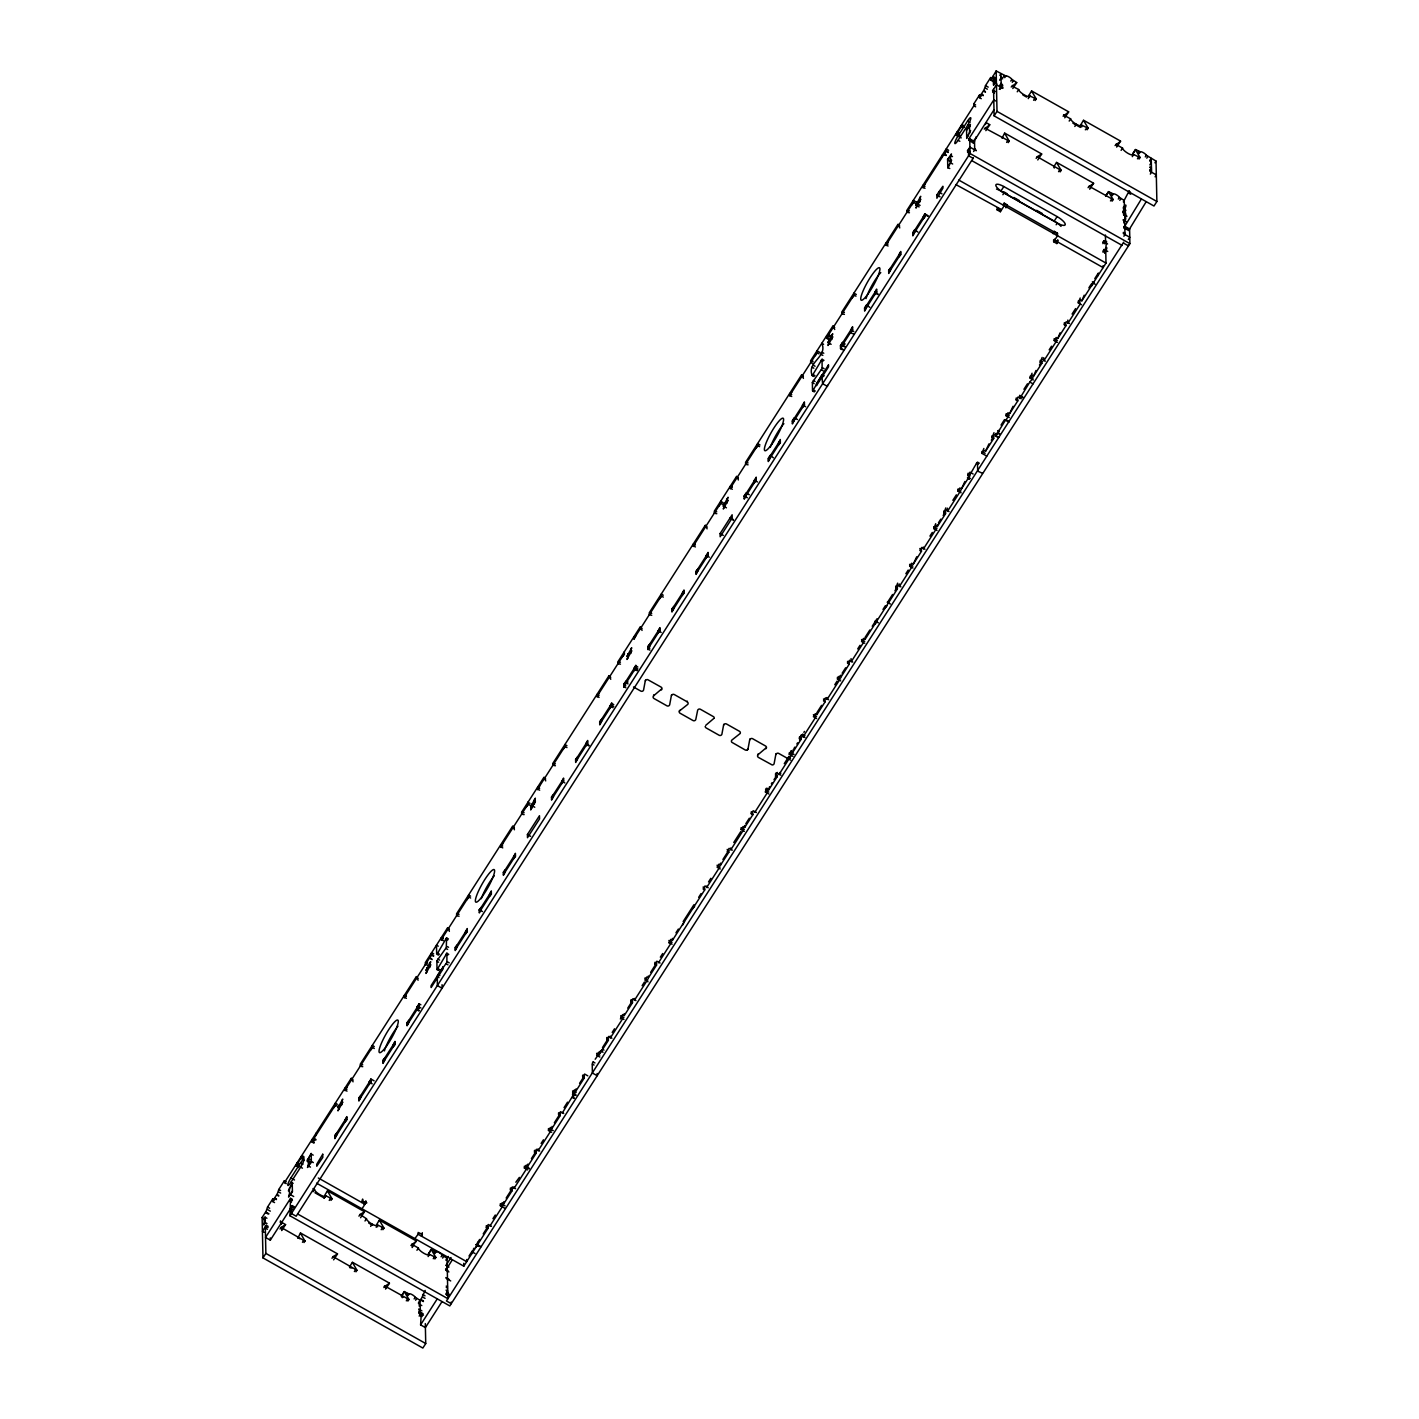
<?xml version="1.0" encoding="UTF-8"?>
<svg xmlns="http://www.w3.org/2000/svg" width="1419" height="1419" viewBox="0 0 1419 1419"><rect width="100%" height="100%" fill="white"/><g stroke="black" fill="none" stroke-linecap="round" stroke-linejoin="round"><path stroke-width="1.5" d="M438.79 970.525L436.999 969.549L436.892 960.858L446.275 947.626L446.613 937.888L448.404 938.952M437.655 975.243L446.896 962.401L446.914 953.284M812.218 375.574C806.506 361.987 827.88 357.003 821.814 343.292L823.605 344.303M814.329 391.91L812.519 390.952L812.377 382.367L822.115 368.372L822.062 359.22L812.307 375.609M714.218 718.28L714.236 717.979A1.862 1.756 -1.2 0 0 713.597 716.737L700.401 709.269A1.862 1.756 -1.2 0 0 697.634 710.351L695.789 719.468A1.862 1.756 -1.2 0 1 693.022 720.533L679.914 713.136A1.862 1.756 -1.2 0 1 679.364 711.025L687.736 704.409A1.862 1.756 -1.2 0 0 687.222 701.837L687.204 701.11M300.509 1233.182L304.943 1241.04L281.175 1227.453L280.057 1229.014M327.487 1191.038L332.064 1198.824L325.714 1195.756A6.527 1.898 32.6 0 1 320.162 1194.833A6.527 1.898 32.6 0 1 314.521 1189.441L313.031 1188.59M331.993 1258.298L333.075 1256.613L356.985 1270.271L352.444 1262.449M358.954 1216.172L360.036 1214.469L366.457 1218.726A6.527 1.898 32.6 0 0 372.097 1224.1A6.527 1.898 32.6 0 0 377.649 1225.023L383.999 1228.091L379.405 1220.322M389.391 1283.29L385.117 1286.182L408.974 1299.467L404.362 1291.733L401.471 1296.239L402.34 1297.676M448.918 1271.938L445.726 1270.147L445.69 1268.87L447.304 1269.774L447.056 1258.281L442.214 1255.176A3.725 1.082 32.6 0 0 439.145 1252.551A3.725 1.082 32.6 0 0 436.147 1251.7L431.27 1249.376L428.378 1253.899L435.846 1257.447L431.341 1249.607L428.449 1254.112L429.035 1255.07M985.407 128.366L1009.193 141.12L1004.687 133.28M1028.704 95.428L1036.242 98.922L1031.648 91.135M1036.154 158.396L1037.236 156.711L1061.164 170.369L1056.605 162.546M1080.622 124.712L1088.178 128.189L1083.584 120.42M1093.57 183.388L1089.349 186.386L1113.152 199.565L1108.541 191.831L1105.649 196.336M993.566 89.291L994.116 115.879L1153.984 206.021L1156.875 201.498L1156.024 161.092L1146.392 155.274A3.725 1.082 32.6 0 0 1143.306 152.649A3.725 1.082 32.6 0 0 1140.308 151.798L1135.448 149.474L1132.557 153.997L1140.025 157.544L1135.519 149.704L1132.628 154.21L1133.196 155.168M633.495 686.973L640.803 691.088A1.862 1.756 -1.2 0 0 643.57 690.024L645.397 680.18M653.68 694.884L653.698 695.736A1.862 1.756 -1.2 0 0 653.982 698.52L666.912 705.811A1.862 1.756 -1.2 0 0 669.679 704.746L671.506 694.902M705.314 726.634L705.296 726.546A1.862 1.756 -1.2 0 0 706.201 727.965L719.131 735.255A1.862 1.756 -1.2 0 0 721.899 734.191L723.725 724.346M723.743 725.074A1.862 1.756 -1.2 0 1 726.51 723.992L739.618 731.388A1.862 1.756 -1.2 0 1 740.186 733.499L731.814 740.115A1.862 1.756 -1.2 0 0 731.832 742.297L745.241 749.977A1.862 1.756 -1.2 0 0 748.008 748.913L749.835 739.068M758.118 753.897L758.136 754.624A1.862 1.756 -1.2 0 0 758.42 757.409L772.167 764.947A1.862 1.756 -1.2 0 0 774.118 763.635L775.962 753.791M265.176 1222.788L264.076 1224.739M420.272 1310.092L419.261 1312.025M993.371 79.606L994.559 77.477M994.896 82.923L993.779 84.963M446.754 946.473L448.581 947.253M602.117 1049.439L595.182 1059.248M264.856 1217.254L263.774 1224.81L265.211 1222.557L265.105 1217.236L266.914 1218.247M419.066 1305.959L419.935 1304.682M679.364 711.025L680.286 710.085M821.388 353.757L821.991 352.214L823.783 353.242M437.389 953.603L446.542 937.817M437.105 969.62L446.861 953.249M812.679 391.005L821.849 375.13L824.262 375.787M967.563 477.298L967.705 478.451L973.558 468.465M974.055 467.561L975.048 465.769M975.562 464.864L976.556 463.073M601.23 1051.248L603.022 1052.259M268.067 1213.972L265.672 1212.624L267.552 1207.055L272.696 1199.002L274.506 1200.013M278.709 1196.075L276.918 1195.064L278.78 1189.494L284.403 1180.714L286.195 1181.743M907.007 212.194L906.954 210.278L973.842 105.804L973.806 103.889L979.429 95.108L981.221 96.137M985.442 92.182L983.633 91.171L985.513 85.601L990.657 77.566L992.466 78.577M425.31 1323.59L425.735 1343.545L422.844 1348.05L262.976 1257.908L262.125 1217.502L265.655 1211.986L268.954 1213.83M274.559 1202.567L272.75 1201.556L274.665 1197.92L276.9 1194.426L278.692 1195.437M286.248 1183.659L284.439 1182.63L351.327 1078.156L351.362 1080.072M981.274 98.691L979.482 97.663L981.398 94.026L983.633 90.532L985.425 91.543M993.406 81.628L990.71 80.12L996.156 70.95L1005.823 75.987A3.725 1.082 32.6 0 1 1008.82 76.821A3.725 1.082 32.6 0 1 1011.853 79.375L1016.749 82.55L1012.811 88.528M298.611 1167.589L296.181 1164.964L297.139 1163.456L298.948 1164.485M303.914 1156.698L302.123 1155.687L301.147 1157.194L302.957 1158.206M961.266 137.891L956.229 135.302L957.169 132.535L958.96 133.546M963.944 125.759L962.135 124.748L961.177 126.256L962.969 127.267M297.103 1164.839L297.121 1162.817L298.93 1163.846M296.199 1166.241L302.123 1155.687M372.31 1047.257L345.012 1090.005L347.016 1091.14M624.378 653.662L597.08 696.286L599.066 697.421M634.009 638.621L661.289 595.98L663.294 597.115M956.229 135.302L962.135 124.748M313.918 1143.075L312.109 1142.064L314.025 1138.41L315.816 1139.422M432.192 959.599L429.797 958.233L431.678 952.681L433.664 953.799M828.465 339.336L826.674 338.325L828.59 334.671L830.381 335.682M946.154 155.522L944.362 154.511L946.225 148.942L948.637 150.29M265.105 1217.236L263.668 1219.489L265.459 1220.5M290.913 1177.93L300.544 1162.888A6.226 1.135 -60.6 0 1 303.808 1159.997A6.226 1.135 -60.6 0 1 300.633 1167.145L291.001 1182.187A6.226 1.135 -60.6 0 1 287.755 1185.078A6.226 1.135 -60.6 0 1 290.913 1177.93L294.513 1179.969M967.598 120.987L957.967 136.029A6.226 1.135 -60.6 0 0 954.792 143.177A6.226 1.135 -60.6 0 0 958.056 140.286L967.687 125.244A6.226 1.135 -60.6 0 0 970.844 118.096A6.226 1.135 -60.6 0 0 967.598 120.987L969.993 122.336M338.893 1106.377L337.917 1107.884L342.724 1099.086L341.784 1101.871M426.871 968.964L425.913 970.472L430.702 961.656L429.762 964.441M534.431 800.937L535.371 798.152L530.582 806.968L531.557 805.46L534.75 807.251M627.872 654.993L626.914 656.5L631.703 647.703L630.763 650.47M726.439 507.825L723.247 506.033L724.204 504.525M727.096 500.002L728.036 497.235L723.247 506.033M831.126 344.32L827.916 342.529L828.891 341.021M831.782 336.498L832.722 333.731L827.916 342.529M919.104 206.908L915.911 205.099L916.869 203.591L920.062 205.4M919.76 199.086L920.7 196.301L915.911 205.099M994.914 82.781L993.477 85.034L993.353 79.712L994.808 77.46L994.914 82.781L996.723 83.792M338.928 1108.079L337.988 1110.864L342.777 1102.066L341.819 1103.574M426.906 970.667L425.966 973.452L430.755 964.636L429.797 966.144M531.593 807.163L530.653 809.93L535.442 801.132L534.466 802.64M627.908 656.695L626.985 659.48L631.774 650.665L630.799 652.172M724.24 506.228L723.3 509.013L728.089 500.215L727.131 501.705M828.927 342.724L827.986 345.509L832.776 336.693L831.818 338.201M916.905 205.294L915.964 208.079L920.754 199.281L919.796 200.788M999.863 75.384L1000.963 73.646L1001.246 87.481L1000.04 89.362M949.701 164.391L947.786 168.027L947.608 159.318L949.542 156.941M292.261 1183.623L288.429 1190.913L289.387 1189.406M310.566 1163.119L307.373 1161.327L307.355 1160.05L311.204 1154.019L313.209 1155.155M966.57 130.353L970.419 124.34L969.479 127.125M268.067 1226.318L266.275 1225.306L262.426 1231.32L264.218 1232.331M994.417 93.086L992.591 90.798L996.457 84.785L1002.843 88.386L1002.825 87.109L1001.229 86.204L999.295 89.22M307.373 1161.327L308.331 1159.82M950.535 156.711L951.475 153.926L947.626 159.957L950.02 161.305M999.597 80.174L1001.051 77.903L1002.648 78.808L1001.016 76.626M266.275 1225.306L265.335 1228.091L267.428 1229.262M992.626 92.075L993.584 90.568L995.393 91.579M1003.251 77.247L1004.333 75.562M289.494 1194.301L288.554 1197.086L292.42 1191.055M308.437 1164.715L307.497 1167.482L311.364 1161.469L313.351 1162.604M950.641 161.606L951.599 160.099L947.786 167.389L949.772 168.524M969.585 132.02L970.543 130.513L966.729 137.803M999.721 85.477L1001.158 83.224L1002.79 85.406L1001.193 84.501M1004.741 77.673L1005.823 75.987M293.698 1196.519L290.505 1194.709L292.42 1191.694L292.243 1182.985L290.327 1186.621M292.367 1199.339L290.576 1198.328L265.53 1237.439L270.32 1240.153L289.902 1209.591M968.769 140.321L969.727 138.814L974.534 141.528L973.558 143.035L968.769 140.321L968.734 139.044L993.779 99.933L995.588 100.944M1129.595 228.956L1128.637 230.463L1123.83 227.75L1124.788 226.26L1129.595 228.956L1129.896 243.642L449.805 1305.923L289.955 1215.781L290.576 1198.328M368.975 1082.662L370.891 1079.025L374.102 1080.817M419.244 1008.625L417.133 1006.798L419.066 1003.783L420.858 1004.794M481.254 909.295L479.338 912.931L479.267 909.739L481.201 907.38M527.425 834.514L539.468 815.712L539.539 818.905L527.496 837.707L527.425 834.514L530.635 836.323M561.64 781.745L563.556 778.091L563.627 781.284L561.676 783.66M588.92 745.915L585.728 744.124L587.643 740.47L587.697 743.662L585.763 746.039M609.815 706.502L611.713 702.848L611.784 706.041L609.851 708.418M637.096 670.69L633.885 668.881L635.801 665.245L635.872 668.438L633.938 670.797M657.973 631.278L659.888 627.624L659.959 630.816L658.008 633.193M706.13 556.035L708.046 552.399L708.116 555.592L706.183 557.951M720.089 533.579L732.133 514.778L732.204 517.97L720.16 536.772L720.089 533.579L723.282 535.389M746.163 495.515L744.248 499.151L744.177 495.976L746.092 492.961L749.303 494.752M754.305 480.81L756.221 477.156L756.274 480.349L754.34 482.726M797.46 419.527L794.268 417.718L792.334 420.733L792.405 423.926L794.321 420.272M802.462 405.568L804.378 401.932L804.449 405.125L802.515 407.484M842.372 349.713L840.58 348.702L840.509 345.509L842.425 342.493L845.121 344.019M850.637 330.343L852.553 326.689L852.606 329.882L850.691 332.897L853.866 334.05M877.918 294.531L874.707 292.722L876.623 289.086L876.694 292.261L874.76 294.638M927.991 215.653L924.798 213.843L922.882 217.497M938.757 192.026L942.872 186.279L942.908 188.177L936.895 198.234L936.842 195.042L938.757 192.026L941.95 193.835M334.778 1136.087L346.821 1117.267M358.865 1098.466L370.909 1079.664M382.953 1060.844L394.996 1042.043M407.04 1023.241L419.066 1004.421M455.197 947.998L467.241 929.197M479.285 910.377L491.329 891.575M503.355 872.774L515.399 853.954M551.53 797.531L563.574 778.729M575.617 759.928L587.643 741.108M599.687 722.306L611.731 703.487L613.735 704.622M659.906 628.262L647.862 647.064L649.849 648.199M671.932 609.461L683.976 590.641M696.019 571.839L708.063 553.038M744.195 496.597L756.221 477.795M768.264 458.993L780.308 440.174M792.352 421.372L804.396 402.57M840.509 346.147L852.553 327.328M864.597 308.526L876.64 289.724M888.684 270.905L900.728 252.103M912.772 233.284L924.816 214.482L928.008 216.291M280.164 1222.256L280.714 1221.404A3.725 1.082 32.6 0 0 280.394 1220.979M1010.771 81.078L1011.907 79.446M334.831 1138.003L346.875 1119.183M358.901 1100.381L370.944 1081.58M382.988 1062.76L395.032 1043.958M407.076 1025.157L419.119 1006.337M455.233 949.914L467.277 931.112M479.32 912.293L491.364 893.491M503.408 874.689L515.452 855.87M551.565 799.447L563.609 780.645M575.653 761.826L587.697 743.024M599.74 724.222L611.766 705.403L613.771 706.538M659.941 630.178L647.898 648.98L649.902 650.115M671.985 611.376L684.029 592.557M696.055 573.755L708.099 554.953M744.23 498.512L756.274 479.711M768.318 460.909L780.344 442.089M792.387 423.288L804.431 404.486M852.606 329.243L840.562 348.063L843.755 349.854M864.632 310.442L876.676 291.622M888.72 272.82L900.763 254.019M912.807 235.199L924.851 216.397M418.995 1011.002L417.204 1009.991L419.119 1006.976L419.066 1003.783M840.58 348.702L842.478 345.048L844.89 346.396M294.318 1206.824L292.225 1205.636L289.813 1209.396L291.604 1210.425M969.319 153.163L967.492 150.875L969.904 147.115L976.29 150.733L974.676 148.552M994.063 109.689L973.15 142.68L973.115 141.403M281.139 1224.384L282.221 1222.681L285.591 1224.579L281.672 1230.557M292.225 1205.636L291.285 1208.42L293.077 1209.431M967.527 152.152L968.485 150.645L970.277 151.673M985.318 124.482L986.4 122.779L989.77 124.677L985.85 130.654M1012.297 82.355L1013.379 80.652M984.236 129.111L989.717 124.837M1011.197 86.985L1016.678 82.692M262.976 1257.908L265.867 1253.403L265.3 1226.814M289.955 1215.781L970.028 153.5L969.727 138.814M994.116 115.879L997.007 111.374L996.156 70.95M973.611 151.514L974.693 149.829L974.481 139.151M291.25 1207.143L291.392 1213.529L296.181 1216.225L973.381 157.828M313.085 1191.694L314.521 1189.441M1017.246 91.792L1018.7 89.539L1012.386 86.24M324.224 1198.292A6.527 1.898 32.6 0 0 324.259 1198.008L325.714 1195.756M302.46 1242.281L303.542 1240.578M329.243 1200.421L330.503 1198.452M1006.621 142.379L1007.703 140.676M1033.6 100.252L1034.682 98.55M304.038 1242.547L305.12 1240.845M331.017 1200.403L332.099 1198.718M1008.217 142.645L1009.228 141.084M1035.178 100.518L1036.26 98.816M996.51 189.082A9.454 2.732 32.6 0 1 1000.927 191.051L1003.818 186.545L1057.102 216.593A9.454 2.732 32.6 0 1 1065.279 224.379A9.454 2.732 32.6 0 1 1057.244 223.049L1003.96 193.002A9.454 2.732 32.6 0 1 995.801 185.215A9.454 2.732 32.6 0 1 1003.818 186.545M1002.878 194.705L1003.96 193.002M362.679 1200.971L361.721 1202.478L362.643 1199.055L362.679 1200.971L365.871 1202.78L362.2 1208.509M1005.929 207.83L1007.366 204.939L1004.173 203.13L1004.226 205.684L1000.377 211.715L997.167 209.906L998.142 208.398M363.778 1203.418L364.86 1201.733L366.865 1202.851M1003.091 204.833L1004.173 203.13M363.903 1203.862L365.836 1200.864L365.871 1202.78M1063.133 116.269L1068.613 111.977M1006.284 206.642L1007.366 204.939M333.607 1259.841L337.527 1253.864L300.438 1232.951L297.901 1238.166M360.568 1217.715L364.506 1211.737L327.417 1190.825L324.596 1195.561L325.465 1196.997M1037.768 159.939L1041.706 153.962L1004.617 133.049L1002.08 138.264M1064.747 117.812L1068.667 111.835L1031.578 90.922L1028.775 95.658L1029.626 97.095M365.002 1220.979L366.457 1218.726M1069.181 121.076L1070.618 118.824L1063.47 115.045M370.643 1226.371L372.097 1224.1M1074.822 126.468L1076.258 124.216A6.527 1.898 32.6 0 0 1081.81 125.12L1080.373 127.391L1072.906 123.187M376.195 1227.293L377.649 1225.023M354.378 1271.548L355.459 1269.863M381.179 1229.705L382.438 1227.737M1058.556 171.664L1059.638 169.961M1085.34 129.803L1086.759 127.905M355.974 1271.814L356.949 1270.307M382.935 1229.688L383.964 1228.144M1060.135 171.912L1061.217 170.227M1087.114 129.785L1088.196 128.1M1061.022 226.384A9.454 2.732 32.6 0 0 1054.228 221.098L1057.102 216.593M1056.162 224.752L1057.244 223.049M1053.182 233.071L1054.264 231.386L1057.457 233.177L1057.51 235.731L1053.661 241.762L1056.853 243.554L1057.776 240.13L1056.853 243.554M1053.182 233.709L1054.264 231.386M1056.375 234.88L1057.457 233.177M383.91 1287.583L385.01 1285.951M410.889 1245.439L416.37 1241.164M1088.089 187.68L1089.171 186.049M1115.068 145.554L1120.531 141.261M385.525 1289.126L386.607 1287.423M412.131 1247.549L413.585 1245.297L418.374 1247.993A6.527 1.898 32.6 0 0 424.015 1253.385A6.527 1.898 32.6 0 0 429.567 1254.307L428.13 1256.56M1089.703 189.224L1090.785 187.521M1116.664 147.079L1117.764 145.394L1122.553 148.09A6.527 1.898 32.6 0 0 1128.194 153.483A6.527 1.898 32.6 0 0 1133.746 154.405L1132.291 156.658M386.5 1287.796L389.462 1283.148L352.373 1262.236L349.553 1266.972L350.121 1267.93M422.33 1232.703L421.39 1236.126L422.365 1234.619L419.173 1232.827L415.288 1238.042M416.938 1250.263L418.374 1247.993M1121.099 150.361L1122.553 148.09M1105.578 196.124L1108.47 191.6L1113.347 193.942A3.725 1.082 32.6 0 1 1116.345 194.775A3.725 1.082 32.6 0 1 1119.36 197.33L1124.256 200.505L1124.504 211.999L1122.89 211.094L1122.926 212.371L1126.118 214.18M406.579 1295.104L407.661 1293.418L409.169 1293.826A3.725 1.082 32.6 0 1 412.166 1294.678A3.725 1.082 32.6 0 1 415.199 1297.232L420.077 1300.407L420.148 1303.387L418.552 1302.482L418.57 1303.759L421.78 1305.569M433.558 1252.977L434.64 1251.274M1110.758 195.201L1111.84 193.516M1137.736 153.075L1138.818 151.372M408.087 1295.529L409.169 1293.826M435.065 1253.403L436.147 1251.7M1112.265 195.627L1113.347 193.942M1139.226 153.5L1140.308 151.798M406.313 1300.833L407.395 1299.148M433.274 1258.706L434.374 1257.003M1110.474 200.93L1111.574 199.245M1137.453 158.804L1138.535 157.119M407.892 1301.099L408.974 1299.414M434.87 1258.972L435.899 1257.411M1112.07 201.196L1113.152 199.511M1139.031 159.07L1140.131 157.367M414.117 1298.935L415.235 1297.303M441.078 1256.791L442.214 1255.176M1118.278 199.032L1119.414 197.401M1145.257 156.888L1146.392 155.274M415.625 1300.194L416.707 1298.509M442.604 1258.068L443.686 1256.383M1119.804 200.31L1120.886 198.607M1146.783 158.165L1147.865 156.48M423.43 1301.56L420.733 1300.052L425.186 1290.456M1123.369 201.906L1129.222 190.767M418.96 1302.163L420.733 1299.414L423.43 1300.921M445.85 1260.161L448.227 1256.454M1150.117 160.099L1151.235 158.378L1151.519 172.213L1150.312 174.094M1149.869 164.888L1151.323 162.635L1149.692 160.453L1151.288 161.358M445.992 1265.358L451.011 1257.518M1102.865 242.383L1103.947 240.68L1105.561 241.585L1104.461 243.288M446.08 1269.615L452.342 1259.806M1102.9 243.66L1103.947 240.68M1149.993 170.209L1151.43 167.956L1149.833 167.052L1151.465 169.233M1154.924 162.813L1156.024 161.092M1126.757 216.575L1123.564 214.783L1125.48 211.768L1124.646 219.448L1125.622 217.941L1125.639 219.218L1123.724 222.872M419.173 1316.122L421.337 1312.735L423.128 1313.746M441.948 1301.72L425.398 1327.581L420.592 1324.885L421.337 1312.735M1103.06 251.11L1104.142 249.407L1107.742 251.447M1103.077 252.387L1104.142 249.407M1104.674 253.274L1105.756 251.589L1104.159 250.684M1155.119 176.79L1156.308 174.909L1149.922 171.309L1149.887 170.032L1151.501 170.936M420.592 1324.885L437.158 1299.024M1123.83 227.75L1141.319 199.121M765.568 789.461L766.278 788.325M775.43 774.029L776.282 772.716M316.561 1183.162L463.8 1266.174L487.959 1228.428L486.362 1227.541L488.296 1224.526L491.488 1226.335M505.129 1208.42L500.339 1205.724L502.255 1202.709L503.851 1203.614L512.046 1190.825L512.011 1188.909L510.414 1188.005L510.45 1189.92L512.046 1190.825M510.45 1189.92L512.383 1186.905L515.576 1188.714M527.62 1169.912L524.409 1168.103L526.343 1165.088L527.939 1165.992L536.134 1153.204L536.098 1151.288L534.484 1150.383L534.537 1152.299L536.134 1153.204M534.537 1152.299L536.453 1149.301L539.663 1151.093M551.689 1132.291L548.497 1130.482L550.43 1127.484L552.026 1128.371L560.221 1115.582L560.168 1113.667L558.572 1112.78L558.607 1114.678L560.221 1115.582M558.607 1114.678L560.54 1111.68L563.733 1113.472M575.777 1094.67L572.584 1092.861L574.518 1089.863L576.114 1090.768L584.291 1077.979L582.695 1077.074L584.628 1074.059L587.821 1075.868M599.865 1057.049L596.672 1055.257L598.587 1052.242L600.184 1053.146L608.379 1040.358L606.782 1039.453L608.698 1036.438L611.908 1038.247M623.952 1019.445L620.742 1017.636L622.675 1014.62L624.271 1015.525L632.466 1002.736L630.87 1001.832L632.785 998.834L635.978 1000.626M648.022 981.824L644.829 980.015L646.762 977.017L648.359 977.904L656.536 965.115L654.939 964.228L656.873 961.213L660.066 963.022M744.354 831.357L741.161 829.547L743.095 826.55L744.691 827.454L752.868 814.666L752.833 812.75L751.236 811.845L751.272 813.761L752.868 814.666M751.272 813.761L753.205 810.746L756.398 812.555M768.832 793.966L765.249 791.944L767.147 788.219M767.165 788.929L768.761 789.833L776.956 777.044L775.359 776.14L777.275 772.415M792.919 756.345L789.319 754.323L791.234 750.598M791.252 751.307L792.849 752.212L801.043 739.423L799.447 738.519L801.345 734.794M840.687 680.889L837.494 679.098L839.409 676.083L841.024 676.987L849.201 664.198L849.165 662.283L847.569 661.378L847.604 663.294L849.201 664.198M847.604 663.294L849.538 660.278L852.73 662.088M864.774 643.268L861.564 641.477L863.497 638.461L865.093 639.366L897.376 588.956L895.761 588.051L897.659 583.138M912.931 568.043L909.739 566.234L911.672 563.237L913.268 564.141L921.445 551.335L921.41 549.437L919.814 548.532M937.019 530.422L933.826 528.631L935.706 523.7M935.742 525.615L937.338 526.52L945.533 513.731L943.937 512.827L945.817 507.896M961.106 492.819L957.896 491.009L959.829 487.994L961.426 488.899L969.62 476.11L969.567 474.194L967.971 473.29L968.024 475.205L969.62 476.11M968.024 475.205L969.94 472.208L973.132 473.999M986.773 456.102L981.983 453.388L983.864 448.475M983.917 450.391L985.513 451.277L993.69 438.489L992.094 437.584L993.992 432.671M1009.264 417.576L1006.071 415.767L1007.987 412.769L1009.601 413.674L1017.778 400.885L1017.742 398.97L1016.146 398.065L1016.181 399.981L1017.778 400.885M1016.181 399.981L1018.115 396.965L1021.308 398.774M1033.351 379.955L1030.159 378.163L1032.039 373.232M1032.074 375.148L1033.671 376.053L1041.865 363.264L1040.269 362.359L1042.149 357.428M1057.421 342.351L1054.228 340.542L1056.162 337.527L1057.758 338.432L1065.953 325.643L1065.9 323.727L1064.303 322.822L1064.339 324.738L1065.953 325.643M1064.339 324.738L1066.272 321.741L1069.465 323.532M1081.509 304.73L1078.316 302.921L1080.196 298.008M573.045 1092.914L574.127 1091.211L575.919 1092.24M620.369 1019.002L622.285 1015.986L622.356 1019.179L610.312 1037.981L610.276 1036.065M669.005 943.014L670.46 940.744L670.531 943.937L658.487 962.756M765.586 792.174L766.792 790.294L766.863 793.469L754.819 812.289M803.881 732.364L804.484 731.424M862.043 641.512L863.124 639.827L863.178 643.02L851.152 661.822L851.081 658.629M1054.689 340.578L1055.771 338.893L1055.842 342.085L1043.799 360.887L1043.728 357.694M1092.382 281.707L1095.096 284.261M469.015 1256.063L472.562 1250.511M473.325 1249.323L474.088 1248.135M476.11 1244.977L479.657 1239.443M483.205 1233.909L487.923 1226.53L486.327 1225.626L486.362 1227.541M492.943 1218.673L495.284 1215.019M506.157 1198.044L512.011 1188.909M519.372 1177.398L515.842 1182.24M531.416 1158.596L536.098 1151.288M541.118 1143.448L543.459 1139.794M554.332 1122.801L560.168 1113.667M564.035 1107.654L567.529 1102.173M579.573 1083.371L584.256 1076.063L582.659 1075.159L582.695 1077.074M602.49 1047.577L608.343 1038.442L606.747 1037.537L606.782 1039.453M612.192 1032.429L614.533 1028.775M627.748 1008.129L632.413 1000.821L630.816 999.916L630.87 1001.832M642.115 985.673L644.457 982.019M650.647 972.334L656.5 963.199L654.904 962.313L654.939 964.228M660.349 957.186L662.691 953.533M675.976 932.78L678.371 929.055M683.16 921.587L693.909 904.772M698.698 897.305L701.075 893.58M708.524 881.962L710.866 878.308M722.91 859.488L728.745 850.353L727.149 849.449M733.765 842.514L740.789 831.552M745.809 823.712L749.321 818.231M768.761 789.833L769.488 786.747M771.368 783.802L772.113 782.632M773.994 779.687L774.88 778.304M775.43 777.452L776.92 775.129L775.519 774.331M784.281 763.635L788.964 756.309M792.849 752.212L793.079 749.871M793.895 748.611L794.835 747.121M796.857 743.982L797.62 742.793M799.5 739.867L800.99 737.508L799.606 736.727M821.566 705.367L816.901 712.675L816.936 714.591L815.34 713.704L813.406 716.701L816.599 718.511M834.78 684.738L837.121 681.085M842.141 673.245L845.653 667.764M857.697 648.944L860.038 645.29M869.847 629.983L865.058 637.45L865.093 639.366M872.224 626.258L877.013 618.79M882.99 609.443L885.367 605.718M887.762 601.975L892.551 594.508M894.946 590.783L897.322 587.04L895.726 586.136L895.761 588.051M905.854 573.719L908.195 570.066M916.727 556.745L913.268 564.141M929.942 536.098L932.283 532.444M938.473 522.777L940.815 519.123M943.156 515.469L945.497 511.816L943.901 510.911L943.937 512.827M952.859 500.304L956.371 494.823M964.902 481.502L961.426 488.899M988.972 443.881L985.513 451.277M991.313 440.227L993.655 436.573L992.058 435.686L992.094 437.584M1001.016 425.079L1004.528 419.598M1013.06 406.277L1009.601 413.674M1023.933 389.285L1027.445 383.804M1035.976 370.483L1033.671 376.053M1039.488 365.002L1041.83 361.348L1040.216 360.444L1040.269 362.359M1049.191 349.854L1051.532 346.201M1060.064 332.862L1057.758 338.432M1072.09 314.06L1075.602 308.579M1084.169 295.205L1081.846 300.81L1080.249 299.923M1088.887 287.826L1091.246 284.137M1094.794 278.603L1098.341 273.051M445.814 1294.057L447.748 1291.042L447.499 1279.761L445.885 1277.597L449.078 1279.388M574.056 1097.792L572.247 1096.781L562.155 1113.223M672.109 944.203L668.917 942.411L670.832 939.396L672.446 940.3L704.711 889.89L704.675 887.975L703.061 887.07M720.267 868.978L717.074 867.169L719.007 864.153L720.604 865.058L728.798 852.269L728.745 850.353M816.936 714.591L825.113 701.802L825.078 699.886L823.481 698.999M998.337 437.637L995.641 436.13L1005.734 419.687L1008.944 421.496M1033.014 383.875L1029.822 382.066L1019.729 398.508L1019.658 395.316L1022.851 397.125M1081.846 300.81L1106.004 263.083L1105.756 251.589M446.329 1294.571L447.765 1292.319L446.151 1290.137L447.748 1291.042M477.813 1242.317L477.866 1244.871L475.933 1247.248M489.91 1226.069L501.954 1207.25L501.883 1204.075L505.075 1205.866M574.074 1098.43L572.265 1097.419L574.198 1094.404L574.127 1091.211M682.557 925.135L684.472 921.481M694.601 906.333L692.667 908.692M778.889 774.668L790.933 755.866L790.862 752.673L794.072 754.465M887.265 605.399L885.332 607.775M1008.944 422.135L1005.752 420.326L1007.685 417.31L1007.614 414.117M1123.883 236.246L1124.965 234.543L1124.699 222.003L1123.085 219.821L1126.278 221.63M1128.637 230.463L1146.126 201.817M446.719 1295.281L447.287 1293.064L449.078 1294.093M451.224 1302.074L451.26 1303.671L446.453 1300.957L1123.635 242.223M1128.318 239.509L1129.772 237.257L1123.369 233.656L1123.351 232.379L1124.948 233.266M437.886 968.769L439.766 969.656M821.761 375.255L822.648 383.715L827.454 386.411L827.419 385.294M705.757 725.322L713.615 718.635M653.698 695.736L661.378 689.191M758.136 754.624L765.834 748.079M747.37 749.835L747.37 749.835A1.791 1.685 -1.2 0 0 747.902 749.197M1037.236 156.711L1041.635 154.103M1117.374 145.926L1120.602 141.12L1083.513 120.207L1080.693 124.943L1081.846 126.859M1090.395 188.071L1093.623 183.246L1056.534 162.334L1053.714 167.07L1054.299 168.027M281.157 1227.382L285.538 1224.739M282.097 1229.563L281.654 1228.499M360.036 1214.469L364.435 1211.879M333.075 1256.613L337.474 1254.006M412.095 1246.485L416.423 1241.004L379.334 1220.109L376.514 1224.828L377.667 1226.761M909.402 210.846L907.451 210.473L907.504 212.389L909.437 212.761M844.376 312.446L842.425 312.056L842.46 313.971L844.411 314.362M813.069 361.313L811.136 360.94L811.171 362.856L813.122 363.229M748.044 462.913L746.092 462.523L746.128 464.439L748.079 464.829M716.737 511.78L714.804 511.408L714.839 513.323L716.79 513.696M651.711 613.363L649.76 612.99L649.796 614.906L651.747 615.278M620.422 662.247L618.471 661.875L618.507 663.79L620.458 664.163M555.379 763.83L553.428 763.457L553.463 765.373L555.414 765.746M524.09 812.715L522.139 812.342L522.174 814.258L524.125 814.63M459.046 914.297L457.095 913.925L457.149 915.84L459.082 916.213M427.758 963.182L425.806 962.809L425.842 964.725L427.793 965.097M362.714 1064.764L360.763 1064.392L360.816 1066.308L362.75 1066.68M645.414 680.907A1.862 1.756 -1.2 0 1 647.685 679.63L661.112 687.115A1.862 1.756 -1.2 0 1 661.396 689.918M407.661 1293.418L404.291 1291.503L401.4 1296.026L403.298 1297.09M992.626 76.466L994.737 77.655M992.644 77.105L995.34 78.63M1022.851 94.949L1026.576 97.06M985.513 85.601L988.209 87.127M992.591 90.798L994.4 91.809M985.566 88.155L987.358 89.184M981.398 94.026L983.19 95.038M981.398 94.665L983.207 95.676M997.007 111.374L1156.875 201.498M973.806 103.889L975.598 104.9M1128.868 191.317L1130.375 192.168M973.842 105.804L975.651 106.815M1128.921 193.232L1130.712 194.243M1123.263 208.753L1125.959 210.278M967.687 125.244L969.78 126.415M1123.05 212.832L1124.256 213.506M1126.739 215.936L1123.564 214.783M962.171 126.025L964.264 127.213M962.969 126.628L961.16 125.617L961.195 127.533M958.942 132.907L957.151 131.896L957.186 133.812L960.379 135.603M968.734 139.044L973.54 141.758L973.558 143.035M1123.813 226.472L1128.602 229.186M956.193 134.025L958.002 135.053M958.056 140.286L959.847 141.297M967.492 150.875L969.301 151.886M970.028 153.5L1129.896 243.642M973.381 158.467L968.592 155.753L968.45 149.367M1123.653 243.181L1128.46 245.895L1128.442 244.937M971.944 160.719L1122.216 245.452M948.264 151.975L946.278 150.857L922.989 187.219L924.993 188.337M946.278 151.496L948.087 152.507M952.504 156.569L950.517 155.434L950.677 162.883L952.663 164.001M1103.982 241.957L1107.583 243.997M946.136 154.884L944.362 154.511M947.608 159.318L950.801 161.11M1003.872 191.867L1007.206 193.747M1013.858 197.489L1019.303 200.558M1036.633 210.331L1042.415 213.595M1000.927 191.051L1054.228 221.098M1004.191 203.768L1057.474 233.816M958.765 180.053L1106.004 263.083M955.874 184.576L1001.317 209.48M1056.818 241.638L1053.625 239.846L1053.661 241.762M924.957 186.439L922.953 185.304L923.006 187.858L924.922 184.204M936.842 195.042L940.034 196.833M916.514 202.154L913.322 200.345L913.375 202.899L911.424 205.276M915.361 203.396L913.357 202.261L886.059 244.902L888.063 246.019M917.898 232.077L914.687 229.647L912.754 232.645L912.825 235.838L914.741 232.202M888.028 244.103L886.024 242.986L886.077 245.54L887.992 241.886M1057.386 340.436L1054.193 338.627L1054.228 340.542M1042.185 359.344L1045.395 361.153M1033.298 378.039L1030.105 376.248L1030.159 378.163M874.707 292.083L877.9 293.893M856.313 294.496L853.919 293.13L853.972 295.684L852.021 298.061M855.959 296.181L853.954 295.046L826.656 337.687L828.661 338.804M869.723 307.32L866.512 304.872L864.579 307.888L864.65 311.08L866.566 307.426M1019.676 395.954L1022.868 397.763M1009.228 415.661L1006.036 413.869L1006.071 415.767M850.62 329.705L853.812 331.514M998.391 430.436L999.295 430.933M828.607 335.31L830.399 336.321M844.252 344.143L842.425 342.493M997.805 430.737L999.313 431.571M829.015 337.119L826.621 335.771L826.674 338.325M997.557 432.476L999.65 433.664M842.496 345.686L844.589 346.875M997.557 433.114L999.668 434.303M840.509 345.509L842.301 346.52M996.475 433.434L997.362 433.948M994.027 434.586L998.816 437.283M820.182 352.622L816.989 350.812L817.042 353.366L815.109 355.743M821.051 354.36L822.843 355.371M819.029 353.863L817.025 352.728L789.727 395.369L791.731 396.486M822.133 359.344L823.942 360.355M821.158 360.213L822.967 361.224M985.141 453.282L981.948 451.473L981.983 453.388M822.311 367.645L824.12 368.656M812.981 365.038L815.074 366.226M821.37 369.791L823.162 370.802M812.023 367.184L813.832 368.195M979.323 463.215L977.407 462.08L977.726 471.143L982.498 473.29M821.495 375.627L823.286 376.656M976.857 463.233L978.347 464.084M813.176 374.616L814.967 375.627M812.2 375.485L813.992 376.496M813.3 380.469L815.091 381.48M812.342 382.598L814.151 383.627M813.495 390.03L815.304 391.059M968.574 477.458L970.365 478.487M967.598 478.327L969.39 479.338M791.696 394.571L789.691 393.453L789.744 396.007L791.66 392.353M961.053 490.903L957.86 489.094L957.896 491.009M802.462 404.929L805.655 406.739M945.852 509.811L949.063 511.62M936.983 528.507L933.773 526.715L933.826 528.631M759.981 444.963L757.586 443.597L757.64 446.151L755.706 448.528M759.626 446.648L757.622 445.513L730.324 488.154L732.328 489.271M773.39 457.787L770.18 455.339L768.264 458.355L768.318 461.547L770.233 457.894M924.975 549.242L921.782 547.432L919.849 550.448L921.445 551.335M912.896 566.128L909.703 564.319L909.739 566.234M754.287 480.172L757.48 481.963M732.293 487.356L730.288 486.238L730.342 488.792L732.257 485.138M744.177 495.976L747.37 497.767M897.695 585.054L900.888 586.845M723.051 502.628L720.657 501.279L720.71 503.834L718.777 506.211M722.697 504.33L720.692 503.195L693.412 545.818L695.399 546.954M887.194 602.206L890.405 604.015M730.2 517.793L733.41 519.585M730.217 518.432L733.41 520.223M878.361 622.817L875.151 621.008L875.221 624.2L877.137 620.564M695.363 545.038L693.359 543.92L693.412 546.457L695.328 542.821M861.528 639.561L864.721 641.353M706.13 555.397L709.323 557.206M840.651 678.974L837.458 677.182L837.494 679.098M663.258 595.2L661.254 594.064L661.307 596.619L659.374 598.995M828.643 699.709L825.45 697.9L823.517 700.915L825.113 701.802M813.371 714.786L816.564 716.595M657.955 630.639L661.165 632.431M802.533 734.279L804.928 735.627M801.363 735.521L804.963 737.543M637.823 667.001L635.818 665.883L623.775 684.685L625.779 685.82M789.691 752.638L792.884 754.429M637.858 668.917L635.854 667.799L623.81 686.601L625.814 687.736M633.885 668.243L637.078 670.052M788.733 757.178L790.56 758.207M671.524 695.629A1.862 1.756 -1.2 0 1 674.291 694.547L687.222 701.837M749.853 739.796A1.862 1.756 -1.2 0 1 752.638 738.714L765.551 746.004A1.791 1.685 -1.2 0 1 765.87 748.771M775.962 754.518A1.862 1.756 -1.2 0 1 778.747 753.436L790.596 760.123M627.996 681.989L626.169 680.96L626.205 682.876L628.032 683.905M779.634 772.575L780.84 773.249M777.275 773.124L780.876 775.164M599.031 695.505L597.044 694.37L597.097 696.924L598.995 693.288M765.604 790.241L768.796 792.05M609.798 705.864L612.99 707.673M744.319 829.441L741.126 827.632L741.161 829.547M585.71 743.485L588.903 745.277M566.926 745.667L564.922 744.532L564.975 747.086L563.041 749.463M566.961 747.582L564.957 746.447L537.677 789.07L539.663 790.206M732.31 850.158L729.118 848.367L727.184 851.365L728.798 852.269M717.038 865.253L720.231 867.062M561.622 781.106L564.833 782.898M539.628 788.29L537.624 787.173L537.677 789.709L539.592 786.073M708.241 887.78L705.03 885.97L703.114 888.986L704.711 889.89M528.01 802.338L529.996 803.331M530.032 805.247L528.045 804.13L500.747 846.753L502.752 847.888M502.698 845.972L500.712 844.837L500.765 847.391L502.681 843.755M668.863 940.495L672.074 942.287M644.794 978.099L647.986 979.908M470.594 896.116L468.589 894.999L468.642 897.553L466.709 899.93M470.629 898.032L468.642 896.914L441.344 939.538L443.349 940.673M479.267 909.739L482.46 911.548M620.706 1015.72L623.899 1017.529M445.637 938.81L447.73 939.999M443.296 938.757L441.309 937.622L441.362 940.176L443.26 936.54M445.832 948.389L447.641 949.4M438.276 946.171L436.484 945.16L436.68 954.136L438.471 955.093M446.932 953.373L448.741 954.384M445.956 954.242L447.765 955.253M437.655 953.213L439.447 954.224M447.109 961.674L449.202 962.845M602.472 1049.262L603.98 1050.113M433.7 955.714L431.713 954.597L404.415 997.22L406.419 998.355M431.731 955.235L433.522 956.246M437.779 959.067L439.571 960.078M446.169 963.803L447.961 964.831M436.821 961.213L438.613 962.224M431.589 958.605L429.797 958.233M596.619 1053.341L599.829 1055.133M438.099 974.481L439.89 975.509M593.461 1062.086L594.951 1062.937M438.95 977.638L437.354 975.9L437.336 985.566L442.125 988.28L442.054 984.697M592.503 1064.215L594.011 1065.066M406.366 996.44L404.38 995.304L404.433 997.859L406.348 994.205M572.549 1090.963L575.742 1092.754M419.119 1006.976L420.929 1007.987M574.198 1094.404L575.99 1095.415M417.133 1006.798L419.226 1007.987M572.496 1094.404L574.003 1095.237M572.513 1095.042L574.021 1095.876M418.977 1010.363L417.204 1009.991M553.25 1130.641L550.04 1128.832L550.111 1132.025L538.067 1150.827L538.032 1148.911M551.654 1130.375L548.461 1128.566L548.497 1130.482M374.261 1046.583L372.257 1045.466L372.31 1048.02L370.377 1050.379M372.31 1047.382L374.297 1048.499M529.163 1168.245L525.97 1166.453L526.023 1169.646L513.98 1188.448L513.962 1187.011M529.181 1168.884L524.374 1166.187L524.409 1168.103M368.975 1082.023L372.168 1083.832M346.963 1089.224L344.977 1088.089L345.03 1090.643L346.945 1087.007M337.332 1104.266L335.345 1103.148L335.398 1105.703L333.447 1108.062M337.385 1106.181L335.381 1105.064L312.091 1141.426L314.096 1142.543M503.497 1205.6L500.286 1203.809L500.339 1205.724M314.042 1139.049L315.834 1140.06M314.45 1140.858L312.056 1139.51L312.109 1142.064M477.866 1244.871L481.059 1246.68M475.879 1244.694L479.072 1246.503M310.318 1159.66L308.313 1158.543L308.473 1165.992L310.459 1167.11M471.782 1251.718L474.993 1253.527M302.141 1156.964L304.251 1158.152M302.939 1157.567L301.147 1156.556L301.183 1158.472L304.375 1160.281M307.355 1160.05L310.548 1161.842M300.544 1162.888L302.939 1164.236M297.174 1164.733L300.367 1166.542M300.633 1167.145L302.442 1168.156M296.181 1164.964L297.972 1165.975M318.317 1178.001L364.914 1204.288L364.86 1201.733M466.656 1259.504L466.691 1261.668L418.197 1234.317L418.162 1232.401M446.275 1265.535L448.972 1267.061M314.947 1192.758L324.259 1198.008M368.745 1223.072L372.47 1225.182M291.001 1182.187L293.112 1183.375M446.364 1269.792L447.872 1270.626M450.692 1280.931L447.499 1279.122L447.304 1270.413M278.78 1189.494L280.59 1190.506M446.24 1286.093L447.446 1286.767M278.833 1192.049L280.643 1193.06M290.611 1199.605L292.403 1200.616M446.275 1287.37L447.464 1288.044M289.636 1201.113L291.445 1202.124M292.243 1206.913L294.052 1207.924M447.322 1294.341L449.113 1295.37M274.665 1197.92L276.457 1198.931M274.683 1198.558L276.474 1199.569M297.635 1213.972L447.907 1298.704L447.765 1292.319M267.552 1207.055L269.645 1208.243M422.614 1294.483L425.008 1295.831M267.606 1209.609L270.302 1211.134M422.667 1297.037L425.061 1298.385M262.125 1217.502L263.934 1218.513M297.547 1237.474L299.87 1238.769M349.482 1266.741L351.806 1268.054M384.247 1286.341L386.571 1287.654M265.211 1222.557L267.02 1223.568M421.886 1310.89L418.694 1309.081L420.343 1312.965M420.645 1313.249L418.747 1312.061L418.782 1313.338L421.975 1315.147M266.293 1226.584L268.102 1227.595M421.372 1314.012L423.465 1315.2M420.396 1315.519L422.206 1316.53M265.867 1253.403L425.735 1343.545M282.221 1222.681L280.749 1221.475M1117.764 145.394L1116.168 143.993M1065.829 116.11L1064.25 114.708M1013.893 86.843L1012.315 85.424M986.932 128.969L985.336 127.55M413.585 1245.297L412.007 1243.878M899.699 226.011L898.44 224.574L899.752 227.927M834.674 327.594L833.396 326.157L834.709 329.51M803.367 376.478L802.107 375.042L803.42 378.394M738.341 478.061L737.064 476.624L738.377 479.977M707.052 526.946L705.775 525.509L707.088 528.844M642.009 628.528L640.732 627.092L642.044 630.444M610.72 677.395L609.443 675.958L610.755 679.311M545.676 778.996L544.399 777.559L545.712 780.911M514.387 827.862L513.11 826.426L514.423 829.778M449.344 929.463L448.085 928.026L449.38 931.378M418.055 978.33L416.778 976.893L418.091 980.245M353.012 1079.912L351.752 1078.475L353.065 1081.828M1105.419 235.004L1105.561 241.585M1104.603 243.731L1106.536 241.354L1105.703 249.035L1106.678 247.527L1106.696 248.804L1104.78 252.458M1103.077 265.672L1103.113 267.588L1054.619 240.254L1054.601 239.137M1097.934 273.707L1097.969 275.623M1093.889 282.009L1091.974 285.662L1091.92 283.428M1079.859 301.271L1079.93 304.464L1067.886 323.266L1067.815 320.091M1078.28 301.005L1078.316 302.921M1041.83 361.348L1041.865 363.264M1031.702 376.514L1031.755 379.707L1029.822 382.066M1000.377 211.715L1000.324 209.799L997.131 207.99L997.167 209.906M990.657 77.566L990.71 80.12M995.588 433.487L995.641 436.13M993.655 436.573L993.69 438.489M979.429 95.108L979.482 97.663M976.006 136.898L976.041 138.175M969.461 125.848L969.62 133.297M968.503 127.355L966.552 129.714L966.729 138.441L968.645 134.787M959.439 489.36L959.51 492.553L947.466 511.354L947.413 508.162M942.216 155.203L942.251 157.119M945.497 511.816L945.533 513.731M937.303 524.604L937.338 526.52M935.369 526.981L935.44 530.156L923.397 548.976L923.343 547.06M924.798 213.843L924.869 217.036L922.918 219.413M919.725 197.809L919.814 202.066M916.834 202.314L916.922 206.571M911.282 564.585L911.353 567.777L899.309 586.597L899.256 583.954M898.05 226.171L898.014 224.255L841.928 311.861L841.964 313.776M898.795 255.101L900.71 251.465L900.781 254.657L898.83 257.016M890.618 267.907L888.666 270.266L888.737 273.459L890.653 269.805M897.322 587.04L897.376 588.956M840.97 675.072L841.024 676.987M833.024 327.754L832.988 325.838L810.639 360.745L810.675 362.661M831.747 335.221L831.836 339.478M839.037 677.431L839.108 680.623L827.064 699.443L827.029 697.527M828.856 339.744L828.944 344.001M814.949 715.052L815.02 718.245L802.977 737.046L802.923 734.332M801.735 376.638L801.682 374.722L745.596 462.328L745.631 464.244M800.99 737.508L801.043 739.423M799.411 737.206L799.447 738.519M789.301 752.762L789.319 754.323M778.392 443.189L780.29 439.535L780.361 442.728L778.428 445.105M776.92 775.129L776.956 777.044M744.638 825.539L744.691 827.454M736.692 478.221L736.656 476.305L714.307 511.212L714.342 513.128M742.705 827.898L742.776 831.091L730.732 849.91L730.696 847.994M727.078 498.725L727.167 502.982M724.187 503.248L724.275 507.505M720.568 863.142L720.604 865.058M718.617 865.519L718.688 868.712L706.644 887.514L706.627 886.166M705.403 527.088L705.349 525.172L649.263 612.795L649.299 614.711M697.953 568.824L696.002 571.201L696.073 574.393L697.988 570.74M682.06 593.656L683.976 590.002L684.029 593.195L682.096 595.572M673.865 606.445L671.932 608.822L671.985 612.015L673.901 608.361M672.393 938.385L672.446 940.3M649.778 644.066L647.844 646.425L647.915 649.618L649.831 645.982M656.5 963.199L656.536 965.115M648.323 976.006L648.359 977.904M640.359 628.688L640.324 626.772L617.974 661.68L618.01 663.595M646.372 978.365L646.443 981.558L634.399 1000.36L634.364 998.462M635.925 635.606L634.009 639.259L633.956 636.705M630.745 649.192L630.834 653.449M627.854 653.716L627.943 657.973M632.413 1000.821L632.466 1002.736M625.708 681.67L623.757 684.047L623.828 687.239L625.744 683.586M624.325 651.747L624.378 654.301L622.444 656.678M624.236 1013.609L624.271 1015.525M609.07 677.555L609.035 675.639L552.931 763.262L552.967 765.178M601.621 719.291L599.687 721.668L599.74 724.861L601.656 721.207M608.343 1038.442L608.379 1040.358M600.148 1051.231L600.184 1053.146M597.151 1073.474L597.186 1075.708L592.397 1073.012L592.22 1064.055M577.533 756.912L575.6 759.289L575.671 762.464L577.568 758.828M584.256 1076.063L584.291 1077.979M576.061 1088.852L576.114 1090.768M553.463 794.534L551.512 796.893L551.583 800.085L553.499 796.449M551.991 1126.455L552.026 1128.371M544.027 779.155L543.991 777.24L521.642 812.147L521.678 814.063M534.413 799.66L534.502 803.917M531.522 804.183L531.611 808.44M527.992 802.214L528.045 804.768L526.112 807.127M527.903 1164.077L527.939 1165.992M512.738 828.022L512.702 826.106L456.599 913.73L456.634 915.645M513.483 856.97L515.399 853.316L515.452 856.508L513.518 858.885M505.288 869.758L503.355 872.135L503.408 875.328L505.324 871.674M503.816 1201.698L503.851 1203.614M489.395 894.591L491.311 890.937L491.382 894.13L489.431 896.506M487.923 1226.53L487.959 1228.428M465.308 932.194L467.223 928.558L467.294 931.751L465.361 934.11M471.8 1252.321L471.835 1253.633M457.131 945.001L455.18 947.36L455.251 950.553L457.166 946.899M463.747 1263.3L463.8 1266.174M447.695 929.605L447.659 927.707L425.31 962.614L425.345 964.53M429.726 963.164L429.815 967.421M426.835 967.687L426.924 971.944M416.406 978.489L416.37 976.574L360.266 1064.197L360.32 1066.112M420.166 1304.664L420.29 1309.985M408.956 1020.226L407.022 1022.602L407.093 1025.795L408.991 1022.141M393.063 1045.058L394.979 1041.404L395.05 1044.597L393.098 1046.974M384.868 1057.847L382.935 1060.206L383.006 1063.399L384.921 1059.762M370.891 1079.025L370.962 1082.218L369.029 1084.577M360.798 1095.45L358.847 1097.827L358.918 1101.02L360.834 1097.366M344.906 1120.283L346.821 1116.629L346.875 1119.822L344.941 1122.198M341.748 1100.594L341.837 1104.851M338.857 1105.117L338.946 1109.356M336.711 1133.071L334.778 1135.448L334.831 1138.641L336.746 1134.987M316.065 1133.231L316.118 1135.147M309.271 1157.035L311.187 1153.381L311.364 1162.108L309.431 1164.485M289.37 1188.129L289.529 1195.578M284.403 1180.714L284.439 1182.63M272.696 1199.002L272.75 1201.556M270.284 1237.882L270.32 1240.153M1123.245 207.529A6.226 1.135 -60.6 0 1 1125.923 205.631A6.226 1.135 -60.6 0 1 1123.032 212.211M866.033 298.593A18.66 3.406 -60.6 0 1 880.773 272.59M384.372 1050.911A18.66 3.406 -60.6 0 1 397.959 1026.239M481.254 898.724A18.66 3.406 -60.6 0 1 494.273 875.771M770.251 447.34A18.66 3.406 -60.6 0 1 783.873 423.678M1018.7 89.539A6.527 1.898 32.6 0 0 1024.341 94.931A6.527 1.898 32.6 0 0 1029.892 95.853L1028.438 98.106A6.527 1.898 32.6 0 1 1028.225 98.62M1076.258 124.216A6.527 1.898 32.6 0 1 1070.618 118.824M592.486 1063.168L593.071 1062.051L592.486 1063.168M322.734 1154.25L316.721 1164.289L316.756 1166.205L322.805 1157.443L322.734 1154.25M443.154 966.818L431.11 985.62L431.163 987.535L443.189 968.716L443.154 966.818M828.483 364.949L816.439 383.751L816.475 385.666L828.519 366.865L828.483 364.949M868.162 293.768A18.66 3.406 -60.6 0 0 879.514 267.783A18.66 3.406 -60.6 0 0 863.249 290.505A18.66 3.406 -60.6 0 0 868.162 293.768M386.518 1046.087A18.66 3.406 -60.6 0 0 397.852 1020.101A18.66 3.406 -60.6 0 0 381.587 1042.823A18.66 3.406 -60.6 0 0 386.518 1046.087M482.85 895.62A18.66 3.406 -60.6 0 0 494.184 869.634A18.66 3.406 -60.6 0 0 477.919 892.356A18.66 3.406 -60.6 0 0 482.85 895.62M771.83 444.236A18.66 3.406 -60.6 0 0 783.182 418.25A18.66 3.406 -60.6 0 0 766.916 440.972A18.66 3.406 -60.6 0 0 771.83 444.236"/></g></svg>
